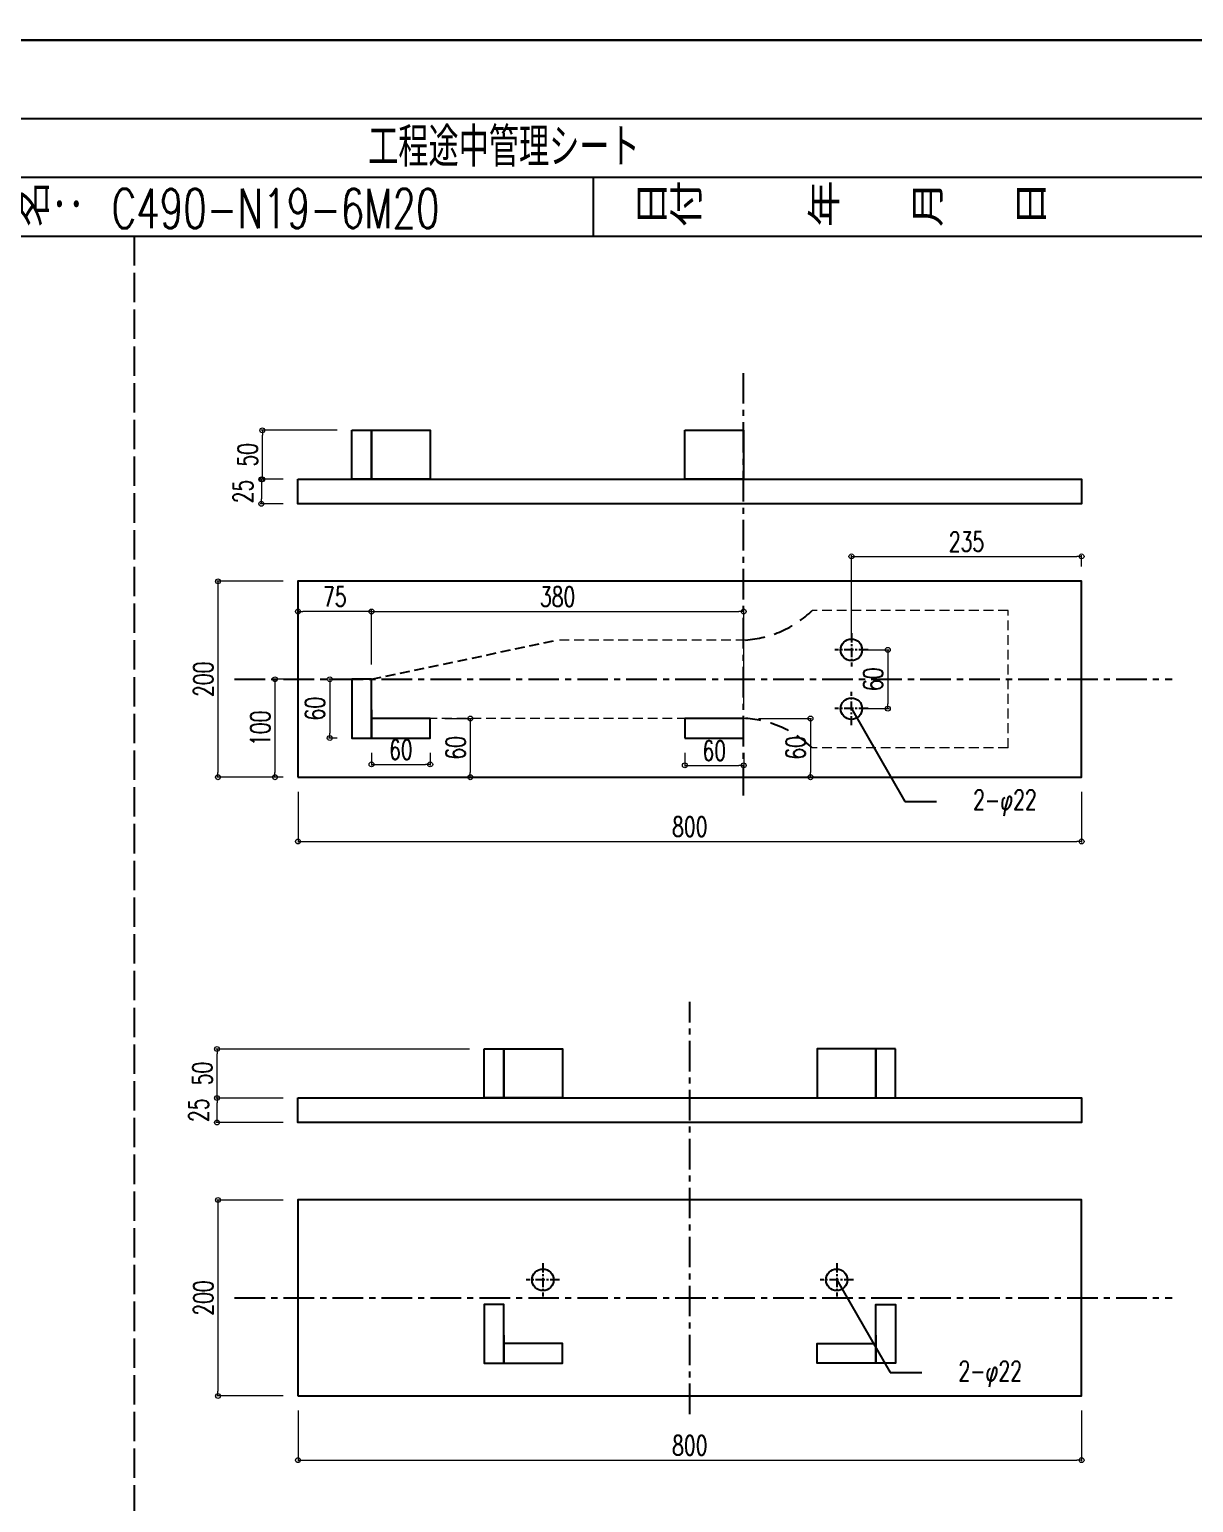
# Model space of a CAD drawing. Header units: millimetres. Extents: x 0 to 29624, y 0 to 14691.
# Drawn here: x 4548 to 5736, y 5635 to 7139 of the extents above; entities that cross this region are included whole.
import ezdxf

# ---------------------------------------------------------------- set-up
doc = ezdxf.new("R2010")
doc.units = ezdxf.units.MM
doc.header["$LTSCALE"] = 5
for name, pattern in [('CENTER1', [10, 6.25, -1.25, 1.25, -1.25]), ('DASHED', [7.5, 6, -1.5]), ('HASEN', [3, 2, -1]), ('JIS_08_50', [53, 50, -1.125, 0.75, -1.125])]:
    doc.linetypes.add(name, pattern=pattern)
doc.layers.get('0').update_dxf_attribs({"color": 255})
doc.layers.get('DEFPOINTS').update_dxf_attribs({"color": 255})
for name, color, linetype in [('CENTER', 2, 'JIS_08_50'), ('LAYER6', 7, 'Continuous'), ('変位計', 7, 'Continuous'), ('寸法', 4, 'Continuous'), ('溶接', 241, 'Continuous'), ('金物', 142, 'Continuous')]:
    doc.layers.add(name, color=color, linetype=linetype)
doc.styles.add('KANJI', font='simplex.shx', dxfattribs={"width": 0.7, "bigfont": 'extfont2.shx'})
doc.styles.get("Standard").update_dxf_attribs({"font": 'simplex.shx', "width": 0.7, "height": 2.5, "bigfont": '@extfont2.shx'})
doc.styles.add('SUNPOU', font='simplex.shx', dxfattribs={"width": 0.7, "bigfont": 'extfont2.shx'})
doc.dimstyles.new('一般寸法-小さめ', dxfattribs={"dimscale": 10, "dimtxt": 2, "dimasz": 0.5, "dimexe": 0.125, "dimexo": 1.5, "dimgap": 0.5, "dimtad": 1, "dimtxsty": 'KANJI', "dimblk": 'ORIGIN', "dimcen": 0, "dimclrd": 256, "dimclre": 256, "dimclrt": 256, "dimadec": 0, "dimazin": 0, "dimtfac": 1, "dimtmove": 2, "dimatfit": 2, "dimfxl": 0, "dimtolj": 2, "dimlwd": 5, "dimlwe": 5, "dimarcsym": 0})

# ---------------------------------------------------------------- blocks, each defined once
blk = doc.blocks.new('_Origin')
at = {"color": 0, "linetype": 'ByBlock', "lineweight": -2}
blk.add_line((0, 0), (-1, 0), dxfattribs=at)
blk.add_circle((0, 0), 0.5, dxfattribs=at)
blk = doc.blocks.new('*D668')
at = {"layer": 'DEFPOINTS', "color": 0, "linetype": 'Continuous', "transparency": 16777216}
for p in [(4822.2, 6375.7), (5622.2, 6375.7), (5622.2, 6310.2)]:
    blk.add_point(p, dxfattribs=at)
at = {"layer": '寸法', "linetype": 'Continuous', "lineweight": 5, "transparency": 16777216}
for p, q in [((4822.2, 6360.7), (4822.2, 6309)), ((5622.2, 6360.7), (5622.2, 6309)), ((4827.2, 6310.2), (5617.2, 6310.2))]:
    blk.add_line(p, q, dxfattribs=at)
at = {"layer": '寸法', "linetype": 'Continuous', "lineweight": 5, "transparency": 16777216, "xscale": 5, "yscale": 5, "zscale": 5, "rotation": 180}
blk.add_blockref('_Origin', (4822.2, 6310.2), dxfattribs=at)
at = {"layer": '寸法', "linetype": 'Continuous', "lineweight": 5, "transparency": 16777216, "xscale": 5, "yscale": 5, "zscale": 5}
blk.add_blockref('_Origin', (5622.2, 6310.2), dxfattribs=at)
at = {"layer": '寸法', "linetype": 'Continuous', "transparency": 16777216, "insert": (5222.2, 6325.2), "char_height": 20, "attachment_point": 5, "style": 'KANJI'}
blk.add_mtext('\\A2;800', dxfattribs=at)
blk = doc.blocks.new('*D669')
at = {"layer": 'DEFPOINTS', "color": 0, "linetype": 'Continuous', "transparency": 16777216}
for p in [(4822.2, 6575.7), (4740.5, 6375.7), (4822.2, 6375.7)]:
    blk.add_point(p, dxfattribs=at)
at = {"layer": '寸法', "linetype": 'Continuous', "lineweight": 5, "transparency": 16777216}
for p, q in [((4807.2, 6575.7), (4739.3, 6575.7)), ((4740.5, 6570.7), (4740.5, 6380.7)), ((4807.2, 6375.7), (4739.3, 6375.7))]:
    blk.add_line(p, q, dxfattribs=at)
at = {"layer": '寸法', "linetype": 'Continuous', "lineweight": 5, "transparency": 16777216, "xscale": 5, "yscale": 5, "zscale": 5}
for p, rotation in [((4740.5, 6575.7), 90), ((4740.5, 6375.7), 270)]:
    blk.add_blockref('_Origin', p, dxfattribs=dict(at, rotation=rotation))
at = {"layer": '寸法', "linetype": 'Continuous', "transparency": 16777216, "insert": (4725.5, 6475.7), "char_height": 20, "attachment_point": 5, "rotation": 90, "style": 'KANJI'}
blk.add_mtext('\\A2;200', dxfattribs=at)
blk = doc.blocks.new('*D670')
at = {"layer": 'DEFPOINTS', "color": 0, "linetype": 'Continuous', "transparency": 16777216}
for p in [(4877.2, 6475.7), (4854.6, 6415.7), (4877.2, 6415.7)]:
    blk.add_point(p, dxfattribs=at)
at = {"layer": '寸法', "linetype": 'Continuous', "lineweight": 5, "transparency": 16777216}
for p, q in [((4862.2, 6475.7), (4853.3, 6475.7)), ((4854.6, 6470.7), (4854.6, 6420.7)), ((4862.2, 6415.7), (4853.3, 6415.7))]:
    blk.add_line(p, q, dxfattribs=at)
at = {"layer": '寸法', "linetype": 'Continuous', "lineweight": 5, "transparency": 16777216, "xscale": 5, "yscale": 5, "zscale": 5}
for p, rotation in [((4854.6, 6475.7), 90), ((4854.6, 6415.7), 270)]:
    blk.add_blockref('_Origin', p, dxfattribs=dict(at, rotation=rotation))
at = {"layer": '寸法', "linetype": 'Continuous', "transparency": 16777216, "insert": (4839.6, 6445.7), "char_height": 20, "attachment_point": 5, "rotation": 90, "style": 'KANJI'}
blk.add_mtext('\\A2;60', dxfattribs=at)
blk = doc.blocks.new('*D673')
at = {"layer": 'DEFPOINTS', "color": 0, "linetype": 'Continuous', "transparency": 16777216}
for p in [(5217.2, 6415.7), (5277.2, 6415.7), (5277.2, 6387.8)]:
    blk.add_point(p, dxfattribs=at)
at = {"layer": '寸法', "linetype": 'Continuous', "lineweight": 5, "transparency": 16777216}
for p, q in [((5217.2, 6400.7), (5217.2, 6386.6)), ((5277.2, 6400.7), (5277.2, 6386.6)), ((5222.2, 6387.8), (5272.2, 6387.8))]:
    blk.add_line(p, q, dxfattribs=at)
at = {"layer": '寸法', "linetype": 'Continuous', "lineweight": 5, "transparency": 16777216, "xscale": 5, "yscale": 5, "zscale": 5, "rotation": 180}
blk.add_blockref('_Origin', (5217.2, 6387.8), dxfattribs=at)
at = {"layer": '寸法', "linetype": 'Continuous', "lineweight": 5, "transparency": 16777216, "xscale": 5, "yscale": 5, "zscale": 5}
blk.add_blockref('_Origin', (5277.2, 6387.8), dxfattribs=at)
at = {"layer": '寸法', "linetype": 'Continuous', "transparency": 16777216, "insert": (5247.2, 6402.8), "char_height": 20, "attachment_point": 5, "style": 'KANJI'}
blk.add_mtext('\\A2;60', dxfattribs=at)
blk = doc.blocks.new('*D675')
at = {"layer": 'DEFPOINTS', "color": 0, "linetype": 'Continuous', "transparency": 16777216}
for p in [(4897.2, 6415.7), (4957.2, 6415.7), (4957.2, 6388.8)]:
    blk.add_point(p, dxfattribs=at)
at = {"layer": '寸法', "linetype": 'Continuous', "lineweight": 5, "transparency": 16777216}
for p, q in [((4897.2, 6400.7), (4897.2, 6387.6)), ((4957.2, 6400.7), (4957.2, 6387.6)), ((4902.2, 6388.8), (4952.2, 6388.8))]:
    blk.add_line(p, q, dxfattribs=at)
at = {"layer": '寸法', "linetype": 'Continuous', "lineweight": 5, "transparency": 16777216, "xscale": 5, "yscale": 5, "zscale": 5, "rotation": 180}
blk.add_blockref('_Origin', (4897.2, 6388.8), dxfattribs=at)
at = {"layer": '寸法', "linetype": 'Continuous', "lineweight": 5, "transparency": 16777216, "xscale": 5, "yscale": 5, "zscale": 5}
blk.add_blockref('_Origin', (4957.2, 6388.8), dxfattribs=at)
at = {"layer": '寸法', "linetype": 'Continuous', "transparency": 16777216, "insert": (4927.2, 6403.8), "char_height": 20, "attachment_point": 5, "style": 'KANJI'}
blk.add_mtext('\\A2;60', dxfattribs=at)
blk = doc.blocks.new('*D678')
at = {"layer": 'DEFPOINTS', "color": 0, "linetype": 'Continuous', "transparency": 16777216}
for p in [(4822.2, 6679.8), (4784.8, 6654.8), (4822.2, 6654.8)]:
    blk.add_point(p, dxfattribs=at)
at = {"layer": '寸法', "linetype": 'Continuous', "lineweight": 5, "transparency": 16777216}
for p, q in [((4807.2, 6679.8), (4783.6, 6679.8)), ((4784.8, 6674.8), (4784.8, 6659.8)), ((4807.2, 6654.8), (4783.6, 6654.8))]:
    blk.add_line(p, q, dxfattribs=at)
at = {"layer": '寸法', "linetype": 'Continuous', "lineweight": 5, "transparency": 16777216, "xscale": 5, "yscale": 5, "zscale": 5}
for p, rotation in [((4784.8, 6679.8), 90), ((4784.8, 6654.8), 270)]:
    blk.add_blockref('_Origin', p, dxfattribs=dict(at, rotation=rotation))
at = {"layer": '寸法', "linetype": 'Continuous', "transparency": 16777216, "insert": (4766.1, 6667.3), "char_height": 20, "attachment_point": 5, "rotation": 90, "style": 'KANJI'}
blk.add_mtext('\\A2;25', dxfattribs=at)
blk = doc.blocks.new('*D679')
at = {"layer": 'DEFPOINTS', "color": 0, "linetype": 'Continuous', "transparency": 16777216}
for p in [(4785.8, 6729.8), (4877.2, 6729.8), (4822.2, 6679.8)]:
    blk.add_point(p, dxfattribs=at)
at = {"layer": '寸法', "linetype": 'Continuous', "lineweight": 5, "transparency": 16777216}
for p, q in [((4862.2, 6729.8), (4784.6, 6729.8)), ((4785.8, 6684.8), (4785.8, 6724.8)), ((4807.2, 6679.8), (4784.6, 6679.8))]:
    blk.add_line(p, q, dxfattribs=at)
at = {"layer": '寸法', "linetype": 'Continuous', "lineweight": 5, "transparency": 16777216, "xscale": 5, "yscale": 5, "zscale": 5}
for p, rotation in [((4785.8, 6729.8), 90), ((4785.8, 6679.8), 270)]:
    blk.add_blockref('_Origin', p, dxfattribs=dict(at, rotation=rotation))
at = {"layer": '寸法', "linetype": 'Continuous', "transparency": 16777216, "insert": (4770.8, 6704.8), "char_height": 20, "attachment_point": 5, "rotation": 90, "style": 'KANJI'}
blk.add_mtext('\\A2;50', dxfattribs=at)
blk = doc.blocks.new('*D680')
at = {"layer": 'DEFPOINTS', "color": 0, "linetype": 'Continuous', "transparency": 16777216}
for p in [(5277.2, 6544.9), (4897.2, 6475.7), (5277.2, 6435.7)]:
    blk.add_point(p, dxfattribs=at)
at = {"layer": '寸法', "linetype": 'Continuous', "lineweight": 5, "transparency": 16777216}
for p, q in [((4897.2, 6490.7), (4897.2, 6546.2)), ((4902.2, 6544.9), (5272.2, 6544.9)), ((5277.2, 6450.7), (5277.2, 6546.2))]:
    blk.add_line(p, q, dxfattribs=at)
at = {"layer": '寸法', "linetype": 'Continuous', "lineweight": 5, "transparency": 16777216, "xscale": 5, "yscale": 5, "zscale": 5, "rotation": 180}
blk.add_blockref('_Origin', (4897.2, 6544.9), dxfattribs=at)
at = {"layer": '寸法', "linetype": 'Continuous', "lineweight": 5, "transparency": 16777216, "xscale": 5, "yscale": 5, "zscale": 5}
blk.add_blockref('_Origin', (5277.2, 6544.9), dxfattribs=at)
at = {"layer": '寸法', "linetype": 'Continuous', "transparency": 16777216, "insert": (5087.2, 6559.9), "char_height": 20, "attachment_point": 5, "style": 'KANJI'}
blk.add_mtext('\\A2;380', dxfattribs=at)
blk = doc.blocks.new('*D681')
at = {"layer": 'DEFPOINTS', "color": 0, "linetype": 'Continuous', "transparency": 16777216}
for p in [(5622.2, 6601.1), (5622.2, 6575.7), (5387.2, 6505.7)]:
    blk.add_point(p, dxfattribs=at)
at = {"layer": '寸法', "linetype": 'Continuous', "lineweight": 5, "transparency": 16777216}
for p, q in [((5387.2, 6520.7), (5387.2, 6602.4)), ((5392.2, 6601.1), (5617.2, 6601.1)), ((5622.2, 6590.7), (5622.2, 6602.4))]:
    blk.add_line(p, q, dxfattribs=at)
at = {"layer": '寸法', "linetype": 'Continuous', "lineweight": 5, "transparency": 16777216, "xscale": 5, "yscale": 5, "zscale": 5, "rotation": 180}
blk.add_blockref('_Origin', (5387.2, 6601.1), dxfattribs=at)
at = {"layer": '寸法', "linetype": 'Continuous', "lineweight": 5, "transparency": 16777216, "xscale": 5, "yscale": 5, "zscale": 5}
blk.add_blockref('_Origin', (5622.2, 6601.1), dxfattribs=at)
at = {"layer": '寸法', "linetype": 'Continuous', "transparency": 16777216, "insert": (5504.7, 6616.1), "char_height": 20, "attachment_point": 5, "style": 'KANJI'}
blk.add_mtext('\\A2;235', dxfattribs=at)
blk = doc.blocks.new('*D682')
at = {"layer": 'DEFPOINTS', "color": 0, "linetype": 'Continuous', "transparency": 16777216}
for p in [(5387.2, 6505.7), (5387.2, 6445.7), (5424.4, 6445.7)]:
    blk.add_point(p, dxfattribs=at)
at = {"layer": '寸法', "linetype": 'Continuous', "lineweight": 5, "transparency": 16777216}
for p, q in [((5402.2, 6505.7), (5425.6, 6505.7)), ((5424.4, 6500.7), (5424.4, 6450.7)), ((5402.2, 6445.7), (5425.6, 6445.7))]:
    blk.add_line(p, q, dxfattribs=at)
at = {"layer": '寸法', "linetype": 'Continuous', "lineweight": 5, "transparency": 16777216, "xscale": 5, "yscale": 5, "zscale": 5}
for p, rotation in [((5424.4, 6505.7), 90), ((5424.4, 6445.7), 270)]:
    blk.add_blockref('_Origin', p, dxfattribs=dict(at, rotation=rotation))
at = {"layer": '寸法', "linetype": 'Continuous', "transparency": 16777216, "insert": (5409.4, 6475.7), "char_height": 20, "attachment_point": 5, "rotation": 90, "style": 'KANJI'}
blk.add_mtext('\\A2;60', dxfattribs=at)
blk = doc.blocks.new('*D683')
at = {"layer": 'DEFPOINTS', "color": 0, "linetype": 'Continuous', "transparency": 16777216}
for p in [(4822.2, 5744.2), (5622.2, 5744.2), (5622.2, 5678.7)]:
    blk.add_point(p, dxfattribs=at)
at = {"layer": '寸法', "linetype": 'Continuous', "lineweight": 5, "transparency": 16777216}
for p, q in [((4822.2, 5729.2), (4822.2, 5677.5)), ((5622.2, 5729.2), (5622.2, 5677.5)), ((4827.2, 5678.7), (5617.2, 5678.7))]:
    blk.add_line(p, q, dxfattribs=at)
at = {"layer": '寸法', "linetype": 'Continuous', "lineweight": 5, "transparency": 16777216, "xscale": 5, "yscale": 5, "zscale": 5, "rotation": 180}
blk.add_blockref('_Origin', (4822.2, 5678.7), dxfattribs=at)
at = {"layer": '寸法', "linetype": 'Continuous', "lineweight": 5, "transparency": 16777216, "xscale": 5, "yscale": 5, "zscale": 5}
blk.add_blockref('_Origin', (5622.2, 5678.7), dxfattribs=at)
at = {"layer": '寸法', "linetype": 'Continuous', "transparency": 16777216, "insert": (5222.2, 5693.7), "char_height": 20, "attachment_point": 5, "style": 'KANJI'}
blk.add_mtext('\\A2;800', dxfattribs=at)
blk = doc.blocks.new('*D684')
at = {"layer": 'DEFPOINTS', "color": 0, "linetype": 'Continuous', "transparency": 16777216}
for p in [(4822.2, 5944.2), (4740.5, 5744.2), (4822.2, 5744.2)]:
    blk.add_point(p, dxfattribs=at)
at = {"layer": '寸法', "linetype": 'Continuous', "lineweight": 5, "transparency": 16777216}
for p, q in [((4807.2, 5944.2), (4739.3, 5944.2)), ((4740.5, 5939.2), (4740.5, 5749.2)), ((4807.2, 5744.2), (4739.3, 5744.2))]:
    blk.add_line(p, q, dxfattribs=at)
at = {"layer": '寸法', "linetype": 'Continuous', "lineweight": 5, "transparency": 16777216, "xscale": 5, "yscale": 5, "zscale": 5}
for p, rotation in [((4740.5, 5944.2), 90), ((4740.5, 5744.2), 270)]:
    blk.add_blockref('_Origin', p, dxfattribs=dict(at, rotation=rotation))
at = {"layer": '寸法', "linetype": 'Continuous', "transparency": 16777216, "insert": (4725.5, 5844.2), "char_height": 20, "attachment_point": 5, "rotation": 90, "style": 'KANJI'}
blk.add_mtext('\\A2;200', dxfattribs=at)
blk = doc.blocks.new('*D685')
at = {"layer": 'DEFPOINTS', "color": 0, "linetype": 'Continuous', "transparency": 16777216}
for p in [(4739.5, 6048.3), (4822.2, 6048.3), (4822.2, 6023.3)]:
    blk.add_point(p, dxfattribs=at)
at = {"layer": '寸法', "linetype": 'Continuous', "lineweight": 5, "transparency": 16777216}
for p, q in [((4807.2, 6048.3), (4738.3, 6048.3)), ((4739.5, 6028.3), (4739.5, 6043.3)), ((4807.2, 6023.3), (4738.3, 6023.3))]:
    blk.add_line(p, q, dxfattribs=at)
at = {"layer": '寸法', "linetype": 'Continuous', "lineweight": 5, "transparency": 16777216, "xscale": 5, "yscale": 5, "zscale": 5}
for p, rotation in [((4739.5, 6048.3), 90), ((4739.5, 6023.3), 270)]:
    blk.add_blockref('_Origin', p, dxfattribs=dict(at, rotation=rotation))
at = {"layer": '寸法', "linetype": 'Continuous', "transparency": 16777216, "insert": (4720.8, 6035.8), "char_height": 20, "attachment_point": 5, "rotation": 90, "style": 'KANJI'}
blk.add_mtext('\\A2;25', dxfattribs=at)
blk = doc.blocks.new('*D686')
at = {"layer": 'DEFPOINTS', "color": 0, "linetype": 'Continuous', "transparency": 16777216}
for p in [(5277.2, 6435.7), (5277.2, 6375.7), (5345.4, 6375.7)]:
    blk.add_point(p, dxfattribs=at)
at = {"layer": '寸法', "linetype": 'Continuous', "lineweight": 5, "transparency": 16777216}
for p, q in [((5292.2, 6435.7), (5346.6, 6435.7)), ((5345.4, 6430.7), (5345.4, 6380.7)), ((5292.2, 6375.7), (5346.6, 6375.7))]:
    blk.add_line(p, q, dxfattribs=at)
at = {"layer": '寸法', "linetype": 'Continuous', "lineweight": 5, "transparency": 16777216, "xscale": 5, "yscale": 5, "zscale": 5}
for p, rotation in [((5345.4, 6435.7), 90), ((5345.4, 6375.7), 270)]:
    blk.add_blockref('_Origin', p, dxfattribs=dict(at, rotation=rotation))
at = {"layer": '寸法', "linetype": 'Continuous', "transparency": 16777216, "insert": (5330.4, 6405.7), "char_height": 20, "attachment_point": 5, "rotation": 90, "style": 'KANJI'}
blk.add_mtext('\\A2;60', dxfattribs=at)
blk = doc.blocks.new('*D687')
at = {"layer": 'DEFPOINTS', "color": 0, "linetype": 'Continuous', "transparency": 16777216}
for p in [(4957.2, 6435.7), (4957.2, 6375.7), (4998.1, 6375.7)]:
    blk.add_point(p, dxfattribs=at)
at = {"layer": '寸法', "linetype": 'Continuous', "lineweight": 5, "transparency": 16777216}
for p, q in [((4972.2, 6435.7), (4999.3, 6435.7)), ((4998.1, 6430.7), (4998.1, 6380.7)), ((4972.2, 6375.7), (4999.3, 6375.7))]:
    blk.add_line(p, q, dxfattribs=at)
at = {"layer": '寸法', "linetype": 'Continuous', "lineweight": 5, "transparency": 16777216, "xscale": 5, "yscale": 5, "zscale": 5}
for p, rotation in [((4998.1, 6435.7), 90), ((4998.1, 6375.7), 270)]:
    blk.add_blockref('_Origin', p, dxfattribs=dict(at, rotation=rotation))
at = {"layer": '寸法', "linetype": 'Continuous', "transparency": 16777216, "insert": (4983.1, 6405.7), "char_height": 20, "attachment_point": 5, "rotation": 90, "style": 'KANJI'}
blk.add_mtext('\\A2;60', dxfattribs=at)
blk = doc.blocks.new('*D688')
at = {"layer": 'DEFPOINTS', "color": 0, "linetype": 'Continuous', "transparency": 16777216}
for p in [(4822.2, 6544.9), (4822.2, 6475.7), (4897.2, 6475.7)]:
    blk.add_point(p, dxfattribs=at)
at = {"layer": '寸法', "linetype": 'Continuous', "lineweight": 5, "transparency": 16777216}
for p, q in [((4822.2, 6490.7), (4822.2, 6546.2)), ((4892.2, 6544.9), (4827.2, 6544.9)), ((4897.2, 6490.7), (4897.2, 6546.2))]:
    blk.add_line(p, q, dxfattribs=at)
at = {"layer": '寸法', "linetype": 'Continuous', "lineweight": 5, "transparency": 16777216, "xscale": 5, "yscale": 5, "zscale": 5, "rotation": 180}
blk.add_blockref('_Origin', (4822.2, 6544.9), dxfattribs=at)
at = {"layer": '寸法', "linetype": 'Continuous', "lineweight": 5, "transparency": 16777216, "xscale": 5, "yscale": 5, "zscale": 5}
blk.add_blockref('_Origin', (4897.2, 6544.9), dxfattribs=at)
at = {"layer": '寸法', "linetype": 'Continuous', "transparency": 16777216, "insert": (4859.7, 6559.9), "char_height": 20, "attachment_point": 5, "style": 'KANJI'}
blk.add_mtext('\\A2;75', dxfattribs=at)
blk = doc.blocks.new('*D689')
at = {"layer": 'DEFPOINTS', "color": 0, "linetype": 'Continuous', "transparency": 16777216}
for p in [(4822.2, 6475.7), (4798.7, 6375.7), (4822.2, 6375.7)]:
    blk.add_point(p, dxfattribs=at)
at = {"layer": '寸法', "linetype": 'Continuous', "lineweight": 5, "transparency": 16777216}
for p, q in [((4807.2, 6475.7), (4797.4, 6475.7)), ((4798.7, 6470.7), (4798.7, 6380.7)), ((4807.2, 6375.7), (4797.4, 6375.7))]:
    blk.add_line(p, q, dxfattribs=at)
at = {"layer": '寸法', "linetype": 'Continuous', "lineweight": 5, "transparency": 16777216, "xscale": 5, "yscale": 5, "zscale": 5}
for p, rotation in [((4798.7, 6475.7), 90), ((4798.7, 6375.7), 270)]:
    blk.add_blockref('_Origin', p, dxfattribs=dict(at, rotation=rotation))
at = {"layer": '寸法', "linetype": 'Continuous', "transparency": 16777216, "insert": (4783.7, 6425.7), "char_height": 20, "attachment_point": 5, "rotation": 90, "style": 'KANJI'}
blk.add_mtext('\\A2;100', dxfattribs=at)
blk = doc.blocks.new('*D690')
at = {"layer": 'DEFPOINTS', "color": 0, "linetype": 'Continuous', "transparency": 16777216}
for p in [(4739.5, 6098.3), (5012.2, 6098.3), (4822.2, 6048.3)]:
    blk.add_point(p, dxfattribs=at)
at = {"layer": '寸法', "linetype": 'Continuous', "lineweight": 5, "transparency": 16777216}
for p, q in [((4997.2, 6098.3), (4738.3, 6098.3)), ((4739.5, 6053.3), (4739.5, 6093.3)), ((4807.2, 6048.3), (4738.3, 6048.3))]:
    blk.add_line(p, q, dxfattribs=at)
at = {"layer": '寸法', "linetype": 'Continuous', "lineweight": 5, "transparency": 16777216, "xscale": 5, "yscale": 5, "zscale": 5}
for p, rotation in [((4739.5, 6098.3), 90), ((4739.5, 6048.3), 270)]:
    blk.add_blockref('_Origin', p, dxfattribs=dict(at, rotation=rotation))
at = {"layer": '寸法', "linetype": 'Continuous', "transparency": 16777216, "insert": (4724.5, 6073.3), "char_height": 20, "attachment_point": 5, "rotation": 90, "style": 'KANJI'}
blk.add_mtext('\\A2;50', dxfattribs=at)

msp = doc.modelspace()

# ---------------------------------------------------------------- linework, layer by layer
at = {"linetype": 'Continuous', "lineweight": -3}
for p, q in [((3444, 6988), (6648, 6988)), ((5124, 6928), (5124, 6988)), ((3444, 6928), (6648, 6928))]:
    msp.add_line(p, q, dxfattribs=at)
at = {"linetype": 'DASHED', "lineweight": -3}
msp.add_line((4654.899, 6928), (4654.899, 5452), dxfattribs=at)
at = {"linetype": 'Continuous', "lineweight": -3}
for points in [[(3364, 9504), (6728, 9504), (6728, 7128), (3364, 7128)], [(3364, 7128), (6728, 7128), (6728, 4752), (3364, 4752)], [(3444, 7048), (6648, 7048), (6648, 4832), (3444, 4832)]]:
    msp.add_lwpolyline(points, close=True, dxfattribs=at)
at = {"layer": 'CENTER', "linetype": 'CENTER1'}
for p, q in [((5277.185, 6357.019), (5277.185, 6789.353)), ((4757.403, 6475.727), (5714.7, 6475.727)), ((5222.185, 5725.509), (5222.185, 6146.46)), ((4757.403, 5844.217), (5714.7, 5844.217))]:
    msp.add_line(p, q, dxfattribs=at)
at = {"layer": 'CENTER', "linetype": 'HASEN', "lineweight": 18}
for p, q in [((5547.185, 6545.727), (5347.185, 6545.727)), ((5547.185, 6405.727), (5547.185, 6545.727)), ((5279.185, 6515.727), (5087.185, 6515.727)), ((5279.185, 6435.727), (4897.185, 6435.727)), ((5547.185, 6405.727), (5347.185, 6405.727))]:
    msp.add_line(p, q, dxfattribs=at)
at = {"layer": 'CENTER', "linetype": 'HASEN'}
msp.add_line((4897.185, 6475.727), (5087.185, 6515.727), dxfattribs=at)
at = {"layer": 'CENTER', "linetype": 'HASEN', "ltscale": 2}
for centre, start, end in [((5271.395, 6625.451), 274.060941, 313.550946), ((5271.395, 6326.003), 46.449054, 85.939059)]:
    msp.add_arc(centre, 110, start, end, dxfattribs=at)
at = {"layer": '変位計', "linetype": 'Continuous'}
for points in [[(4877.185, 6729.843), (4897.185, 6729.843), (4897.185, 6679.843), (4877.185, 6679.843)], [(4897.185, 6729.843), (4957.185, 6729.843), (4957.185, 6679.843), (4897.185, 6679.843)], [(5217.185, 6729.843), (5277.185, 6729.843), (5277.185, 6679.843), (5217.185, 6679.843)], [(4822.185, 6679.843), (5622.185, 6679.843), (5622.185, 6654.843), (4822.185, 6654.843)], [(4822.185, 6375.727), (5622.185, 6375.727), (5622.185, 6575.727), (4822.185, 6575.727)], [(4897.185, 6415.727), (4897.185, 6475.727), (4877.185, 6475.727), (4877.185, 6415.727)], [(4897.185, 6415.727), (4957.185, 6415.727), (4957.185, 6435.727), (4897.185, 6435.727)], [(5217.185, 6415.727), (5277.185, 6415.727), (5277.185, 6435.727), (5217.185, 6435.727)], [(5012.185, 6098.333), (5032.185, 6098.333), (5032.185, 6048.333), (5012.185, 6048.333)], [(5032.185, 6098.333), (5092.185, 6098.333), (5092.185, 6048.333), (5032.185, 6048.333)], [(5412.185, 6098.333), (5352.185, 6098.333), (5352.185, 6048.333), (5412.185, 6048.333)], [(5432.185, 6098.333), (5412.185, 6098.333), (5412.185, 6048.333), (5432.185, 6048.333)], [(4822.185, 6048.333), (5622.185, 6048.333), (5622.185, 6023.333), (4822.185, 6023.333)], [(4822.185, 5744.217), (5622.185, 5744.217), (5622.185, 5944.217), (4822.185, 5944.217)], [(5032.185, 5777.717), (5032.185, 5837.717), (5012.185, 5837.717), (5012.185, 5777.717)], [(5412.185, 5777.717), (5412.185, 5837.717), (5432.185, 5837.717), (5432.185, 5777.717)], [(5032.185, 5777.717), (5092.185, 5777.717), (5092.185, 5797.717), (5032.185, 5797.717)], [(5412.185, 5777.717), (5352.185, 5777.717), (5352.185, 5797.717), (5412.185, 5797.717)]]:
    msp.add_lwpolyline(points, close=True, dxfattribs=at)
at = {"layer": '変位計', "ltscale": 2.5}
for centre in [(5387.185, 6505.727), (5387.185, 6445.727), (5072.185, 5862.717), (5372.185, 5862.717)]:
    msp.add_circle(centre, 11, dxfattribs=at)
at = {"layer": '寸法', "linetype": 'CENTER1', "ltscale": 0.3}
for p, q in [((5387.185, 6522.727), (5387.185, 6488.727)), ((5404.185, 6505.727), (5370.185, 6505.727)), ((5387.185, 6428.727), (5387.185, 6462.727)), ((5404.185, 6445.727), (5370.185, 6445.727)), ((5072.185, 5879.717), (5072.185, 5845.717)), ((5372.185, 5879.717), (5372.185, 5845.717)), ((5089.185, 5862.717), (5055.185, 5862.717)), ((5389.185, 5862.717), (5355.185, 5862.717))]:
    msp.add_line(p, q, dxfattribs=at)
at = {"layer": '寸法'}
for p, q in [((5387.185, 6445.727), (5441.829, 6351.081)), ((5441.829, 6351.081), (5473.976, 6351.081)), ((5372.185, 5862.717), (5426.829, 5768.071)), ((5426.829, 5768.071), (5458.976, 5768.071))]:
    msp.add_line(p, q, dxfattribs=at)
at = {"layer": '溶接', "linetype": 'Continuous'}
for p, q in [((4897.185, 6444.427), (4897.185, 6435.727)), ((5032.185, 5806.417), (5032.185, 5797.717)), ((5412.185, 5806.417), (5412.185, 5797.717))]:
    msp.add_line(p, q, dxfattribs=at)
at = {"layer": '金物', "lineweight": 18}
for p, q in [((4897.185, 6475.727), (4897.185, 6435.727)), ((5032.185, 5837.717), (5032.185, 5797.717)), ((5412.185, 5837.717), (5412.185, 5797.717))]:
    msp.add_line(p, q, dxfattribs=at)

# ---------------------------------------------------------------- texts
at = {"layer": 'LAYER6', "color": 0, "linetype": 'Continuous', "lineweight": -3, "style": 'SUNPOU', "width": 0.7}
msp.add_text('工程途中管理シート', height=40, dxfattribs=at).set_placement((4893.829, 6998.926))
at = {"layer": 'LAYER6', "color": 0, "linetype": 'Continuous', "lineweight": -3, "width": 0.8}
for s, p in [('部材名：', (4463.834, 6938.926)), ('日付\u3000\u3000\u3000年\u3000\u3000月\u3000\u3000日', (5165.219, 6938.926))]:
    msp.add_text(s, height=40, dxfattribs=at).set_placement(p)
at = {"layer": 'LAYER6', "color": 0, "linetype": 'Continuous', "lineweight": -3, "insert": (4631.858, 6976.098), "char_height": 40, "width": 435.25964, "attachment_point": 1}
msp.add_mtext('C490-N19-6M20 ', dxfattribs=at)
at = {"layer": '寸法', "char_height": 20, "width": 98.97993, "attachment_point": 3}
for insert in [(5576.363, 6362.805), (5561.363, 5779.795)]:
    msp.add_mtext('2-φ22', dxfattribs=dict(at, insert=insert))

# ---------------------------------------------------------------- dimensions: what is measured, and where the dimension line sits
at = {"layer": '寸法', "linetype": 'Continuous'}
for base, p1, p2, picture, middle in [((4785.819, 6729.843), (4822.185, 6679.843), (4877.185, 6729.843), '*D679', (4770.819, 6704.843)), ((4784.819, 6654.843), (4822.185, 6679.843), (4822.185, 6654.843), '*D678', (4766.069, 6667.343)), ((4740.518, 6375.727), (4822.185, 6575.727), (4822.185, 6375.727), '*D669', (4725.518, 6475.727)), ((5424.367, 6445.727), (5387.185, 6505.727), (5387.185, 6445.727), '*D682', (5409.367, 6475.727)), ((4798.68, 6375.727), (4822.185, 6475.727), (4822.185, 6375.727), '*D689', (4783.68, 6425.727)), ((4854.586, 6415.727), (4877.185, 6475.727), (4877.185, 6415.727), '*D670', (4839.586, 6445.727)), ((4998.082, 6375.727), (4957.185, 6435.727), (4957.185, 6375.727), '*D687', (4983.082, 6405.727)), ((5345.352, 6375.727), (5277.185, 6435.727), (5277.185, 6375.727), '*D686', (5330.352, 6405.727)), ((4739.518, 6098.333), (4822.185, 6048.333), (5012.185, 6098.333), '*D690', (4724.518, 6073.333)), ((4739.518, 6048.333), (4822.185, 6023.333), (4822.185, 6048.333), '*D685', (4720.768, 6035.833)), ((4740.518, 5744.217), (4822.185, 5944.217), (4822.185, 5744.217), '*D684', (4725.518, 5844.217))]:
    dim = msp.add_linear_dim(base=base, p1=p1, p2=p2, angle=90, dimstyle='一般寸法-小さめ', dxfattribs=at)
    dim.commit()
    dim.dimension.update_dxf_attribs({"geometry": picture, "text_midpoint": middle})
for base, p1, p2, picture, middle in [((5622.185, 6601.101), (5387.185, 6505.727), (5622.185, 6575.727), '*D681', (5504.685, 6616.101)), ((4822.185, 6544.917), (4897.185, 6475.727), (4822.185, 6475.727), '*D688', (4859.685, 6559.917)), ((5277.185, 6544.917), (4897.185, 6475.727), (5277.185, 6435.727), '*D680', (5087.185, 6559.917)), ((4957.185, 6388.801), (4897.185, 6415.727), (4957.185, 6415.727), '*D675', (4927.185, 6403.801)), ((5277.185, 6387.801), (5217.185, 6415.727), (5277.185, 6415.727), '*D673', (5247.185, 6402.801)), ((5622.185, 6310.218), (4822.185, 6375.727), (5622.185, 6375.727), '*D668', (5222.185, 6325.218)), ((5622.185, 5678.708), (4822.185, 5744.217), (5622.185, 5744.217), '*D683', (5222.185, 5693.708))]:
    dim = msp.add_linear_dim(base=base, p1=p1, p2=p2, dimstyle='一般寸法-小さめ', dxfattribs=at)
    dim.commit()
    dim.dimension.update_dxf_attribs({"geometry": picture, "text_midpoint": middle})

doc.saveas('drawing.dxf')
